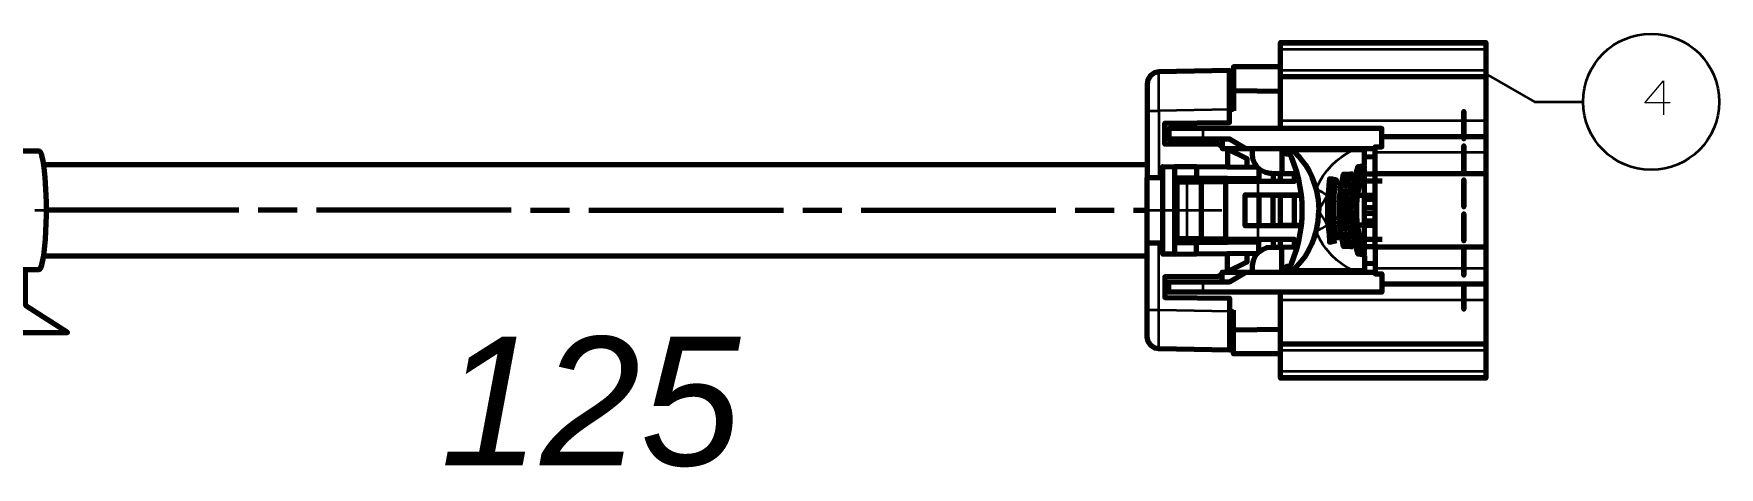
# Model space of a CAD drawing. Header units: millimetres. Extents: x 0 to 174, y 0 to 33.
# Drawn here: x 64.563 to 67.974, y 8.398 to 9.276 of the extents above; entities that cross this region are included whole.
import ezdxf

# ---------------------------------------------------------------- set-up
doc = ezdxf.new("R2010")
doc.units = ezdxf.units.MM
doc.layers.add('PDF2_문자', color=7, linetype='Continuous')
doc.layers.add('PDF2_형상', color=7, linetype='Continuous', true_color=0x405f80)
doc.styles.add('PDF LucidaHandwriting Italic', font='ariali.ttf')

msp = doc.modelspace()

# ---------------------------------------------------------------- linework, layer by layer
at = {"layer": 'PDF2_형상', "lineweight": 70}
for points in [[(67.0858, 9.0838), (67.0858, 9.0997), (67.0858, 9.1885), (67.0858, 9.2012), (67.0858, 9.2443), (67.0858, 9.2542), (67.0858, 9.2583), (67.5011, 9.2583), (67.5011, 9.2542), (67.5011, 9.2443), (67.5011, 9.2012), (67.5011, 9.1885), (67.5011, 9.0997), (67.5011, 9.0681), (67.5011, 9.0358), (67.5011, 8.9932)], [(66.9675, 9.0479), (66.9589, 9.0522), (66.8515, 9.0526), (66.8515, 9.0949), (66.9825, 9.096), (66.9825, 9.1225), (66.9825, 9.2012), (66.8397, 9.1987), (66.8303, 9.1967), (66.8225, 9.191), (66.8175, 9.1828), (66.8161, 9.1747), (66.8161, 9.12), (66.8161, 8.9849)], [(67.0858, 9.2088), (66.9904, 9.2088), (66.9904, 9.1601), (66.9904, 9.1201)], [(67.5011, 9.1885), (67.0858, 9.1885)], [(66.9825, 9.1744), (66.9904, 9.1746)], [(67.0858, 9.1589), (67.0383, 9.1594), (66.9904, 9.1601)], [(67.5011, 8.8436), (67.2775, 8.8436), (67.2775, 8.9932), (67.2775, 9.0358), (67.2775, 9.0472), (67.2904, 9.0472), (67.2904, 9.0838), (66.9283, 9.0838), (66.8594, 9.0838), (66.8594, 9.0631), (66.9283, 9.0631), (66.9822, 9.0631), (67.0157, 9.0435)], [(66.9675, 9.0631), (66.9675, 9.0435), (67.0157, 9.0435), (67.2775, 9.0435)], [(66.9785, 9.0424), (66.9764, 9.0435)], [(67.0179, 9.0056), (67.0179, 9.0225), (66.9785, 9.0424), (66.9785, 9.0058)], [(67.1196, 8.9925), (67.0882, 8.9926), (67.0679, 8.9928), (67.065, 8.9928), (67.0554, 8.9949), (67.0467, 8.999), (67.0392, 9.0054), (67.0335, 9.0133), (67.03, 9.0224), (67.0287, 9.0321), (67.0287, 9.0435)], [(67.0882, 9.0435), (67.0882, 8.9926)], [(67.1054, 9.0317), (67.0976, 9.0319), (67.0976, 9.0435)], [(67.2558, 9.0103), (67.2558, 9.041), (67.2331, 9.041), (67.1097, 9.041), (67.101, 9.041), (67.0997, 9.0435)], [(67.1097, 9.041), (67.1243, 9.0263), (67.1363, 9.0104), (67.1439, 8.9975), (67.1493, 8.9863), (67.1561, 8.9676), (67.1579, 8.9611), (67.1619, 8.9401), (67.1631, 8.9185)], [(67.2904, 9.0681), (67.5011, 9.0681)], [(64.3986, 8.7988), (64.5733, 8.7988), (64.574, 8.7989), (64.5747, 8.7992), (64.5761, 8.8007), (64.5793, 8.8083), (64.5831, 8.8265), (64.5867, 8.86), (64.5885, 8.9082), (64.5885, 8.9353), (64.5875, 8.9614), (64.586, 8.9847), (64.5839, 9.0049), (64.5817, 9.0189), (64.579, 9.0293), (64.5769, 9.0346), (64.5751, 9.0372), (64.5733, 9.0381), (64.3986, 9.0381)], [(66.8161, 9.0106), (64.5831, 9.0106)], [(66.8712, 8.83), (66.8476, 8.8299), (66.8476, 9.0069), (66.8712, 9.0068), (66.8712, 8.83), (66.9156, 8.8304), (67.0392, 8.8315)], [(67.0392, 9.0053), (66.9156, 9.0064), (66.8712, 9.0068)], [(66.9156, 9.0064), (66.9156, 8.984)], [(67.2775, 9.0258), (67.2558, 9.0267)], [(66.8476, 8.8522), (66.8397, 8.8522), (66.8161, 8.8519), (66.8161, 8.9849), (66.8397, 8.9846), (66.8476, 8.9846)], [(66.8712, 8.9843), (66.9156, 8.984), (67.0415, 8.9829), (67.0415, 8.9765)], [(66.8712, 8.9758), (66.8761, 8.9758), (66.8761, 8.861), (66.8712, 8.861)], [(66.8761, 8.9758), (66.8958, 8.976), (66.9254, 8.9761)], [(67.1133, 8.9925), (67.1133, 8.9769), (67.0401, 8.9765), (66.9746, 8.9762), (66.9254, 8.9761), (66.9254, 8.8608), (66.9746, 8.8606), (67.0401, 8.8603), (67.1133, 8.86), (67.1133, 8.8443)], [(66.9746, 8.9762), (66.9746, 8.8606)], [(67.0415, 9.0031), (67.0415, 8.9829)], [(67.0711, 8.9926), (67.0711, 8.9767)], [(67.2775, 8.9932), (67.5011, 8.9932), (67.5011, 8.8436), (67.5011, 8.8011), (67.5011, 8.7687), (67.5011, 8.7371), (67.5011, 8.6483), (67.5011, 8.6356), (67.5011, 8.5925), (67.5011, 8.5828), (67.5011, 8.5785), (67.0858, 8.5785), (67.0858, 8.5828), (67.0858, 8.5925), (67.0858, 8.6356), (67.0858, 8.6483), (67.0858, 8.7371), (67.0858, 8.7531)], [(67.0858, 8.9768), (67.0858, 8.9926)], [(67.2318, 8.9915), (67.2267, 8.9915)], [(67.2558, 8.836), (67.2558, 9.0008)], [(67.2775, 8.9918), (67.2558, 8.9919)], [(67.2915, 8.9776), (67.2563, 8.9775)], [(67.0415, 8.8875), (67.0401, 8.8875), (67.014, 8.8874), (67.014, 8.9496), (67.0401, 8.9494), (67.014, 8.9496)], [(67.0711, 8.9493), (67.0882, 8.9492), (67.1281, 8.949), (67.0842, 8.9493), (67.0401, 8.9494), (67.0415, 8.9494), (67.0415, 8.8875), (67.0711, 8.8875), (67.0711, 8.9493), (67.0415, 8.9494)], [(67.0858, 8.8876), (67.0858, 8.9492)], [(67.1133, 8.949), (67.1133, 8.8878)], [(67.2558, 8.9485), (67.2775, 8.9483), (67.2597, 8.9485), (67.2419, 8.9486)], [(67.2775, 8.9401), (67.2558, 8.9401)], [(67.2558, 8.8265), (67.2558, 8.7958), (67.2331, 8.7958), (67.1097, 8.7958), (67.1117, 8.7975), (67.1244, 8.8107), (67.1347, 8.824), (67.1439, 8.8394), (67.1493, 8.8507), (67.154, 8.8628), (67.1579, 8.8757), (67.1619, 8.8968), (67.1631, 8.9185), (67.165, 8.9185)], [(67.2558, 8.9243), (67.2775, 8.9243)], [(67.2558, 8.9125), (67.2775, 8.9125)], [(67.0711, 8.8875), (67.0882, 8.8876), (67.1281, 8.8878), (67.0842, 8.8876), (67.0401, 8.8874), (67.014, 8.8874)], [(67.2558, 8.8883), (67.2775, 8.8885), (67.2597, 8.8883), (67.2419, 8.8883)], [(67.2775, 8.8968), (67.2558, 8.8968)], [(66.9675, 8.789), (66.9589, 8.7846), (66.8515, 8.7842), (66.8515, 8.7419), (66.9825, 8.7408), (66.9825, 8.7143), (66.9825, 8.6357), (66.8397, 8.6381), (66.8317, 8.6396), (66.8236, 8.6447), (66.8181, 8.6526), (66.8161, 8.6621), (66.8161, 8.7168), (66.8161, 8.8519)], [(67.2775, 8.8436), (67.2775, 8.8011), (67.2775, 8.7897), (67.2904, 8.7897), (67.2904, 8.7531), (66.9283, 8.7531), (66.8594, 8.7531), (66.8594, 8.7738), (66.9283, 8.7738), (66.9822, 8.7738), (67.0157, 8.7935)], [(67.0415, 8.8603), (67.0415, 8.854), (66.9156, 8.8529), (66.8712, 8.8525)], [(66.9254, 8.8608), (66.8958, 8.8608), (66.8761, 8.861)], [(66.9156, 8.8304), (66.9156, 8.8529)], [(67.0287, 8.7935), (67.0287, 8.8047), (67.0289, 8.8076), (67.0307, 8.8172), (67.035, 8.8261), (67.0413, 8.8336), (67.0492, 8.8393), (67.0582, 8.8429), (67.0679, 8.8442), (67.0882, 8.8442), (67.1196, 8.8443)], [(67.0415, 8.8338), (67.0415, 8.854)], [(67.0711, 8.8601), (67.0711, 8.8442)], [(67.0858, 8.8442), (67.0858, 8.86)], [(67.0882, 8.7935), (67.0882, 8.8442)], [(67.2267, 8.8453), (67.2318, 8.8453)], [(67.2558, 8.845), (67.2775, 8.845)], [(67.2915, 8.8592), (67.2563, 8.8593)], [(64.5831, 8.8262), (66.8161, 8.8262)], [(66.9764, 8.7935), (66.9785, 8.7946), (67.0179, 8.8144), (67.0179, 8.8312)], [(66.9785, 8.7946), (66.9785, 8.831)], [(67.1054, 8.8051), (67.0976, 8.8049), (67.0976, 8.7935)], [(67.2775, 8.811), (67.2558, 8.8103)], [(64.2488, 8.7236), (64.166, 8.671), (64.3396, 8.671), (64.4576, 8.671), (64.6313, 8.671), (64.5485, 8.7236), (64.5463, 8.7278), (64.5463, 8.7329), (64.5463, 8.7961), (64.5458, 8.7988)], [(66.9675, 8.7738), (66.9675, 8.7935), (67.0157, 8.7935), (67.2775, 8.7935)], [(67.0997, 8.7935), (67.101, 8.7958), (67.1097, 8.7958)], [(67.5011, 8.7687), (67.2904, 8.7687)], [(67.0858, 8.6281), (66.9904, 8.6281), (66.9904, 8.6767), (66.9904, 8.7167)], [(66.9904, 8.6767), (67.0383, 8.6774), (67.0858, 8.6779)], [(66.9904, 8.6624), (66.9825, 8.6624)], [(67.0858, 8.6483), (67.5011, 8.6483)]]:
    msp.add_lwpolyline(points, dxfattribs=at)
at = {"layer": 'PDF2_형상', "lineweight": 35}
for points in [[(67.5011, 9.2542), (67.0858, 9.2542)], [(67.0858, 9.2443), (67.5011, 9.2443)], [(66.9825, 9.1225), (66.8397, 9.12), (66.8397, 9.1249), (66.8396, 9.179), (66.8396, 9.1944), (66.8397, 9.1981), (66.8397, 9.1986), (66.8397, 9.1987)], [(67.5011, 9.2012), (67.0858, 9.2012)], [(66.8161, 9.12), (66.8397, 9.12), (66.8397, 8.9846)], [(66.9904, 9.1201), (66.9825, 9.1201)], [(66.9283, 9.0838), (66.9283, 9.0631)], [(67.5011, 9.0997), (67.0858, 9.0997)], [(67.1824, 8.9512), (67.1804, 8.9481), (67.1699, 8.9549), (67.1579, 8.9611), (67.1642, 8.975), (67.1715, 8.9878), (67.1803, 8.9993), (67.1897, 9.0097), (67.1999, 9.019), (67.2104, 9.0272), (67.2272, 9.0379), (67.2331, 9.041)], [(67.5011, 9.0358), (67.2775, 9.0358)], [(66.8958, 8.976), (66.8958, 8.8608)], [(67.0401, 8.9765), (67.0401, 8.9494)], [(67.211, 8.9799), (67.1974, 8.9692)], [(67.2394, 8.9949), (67.2318, 8.9915)], [(67.2558, 9.0008), (67.2542, 9.0003)], [(67.1804, 8.9481), (67.1693, 8.9296), (67.1651, 8.9233), (67.1642, 8.9215), (67.1644, 8.9193), (67.165, 8.9185), (67.1642, 8.9171), (67.1646, 8.9144), (67.1669, 8.9108), (67.1761, 8.8964), (67.1804, 8.8889)], [(67.0401, 8.8874), (67.0401, 8.8603)], [(67.2331, 8.7958), (67.2215, 8.8022), (67.2104, 8.8096), (67.1999, 8.8178), (67.1897, 8.8271), (67.1779, 8.8403), (67.1715, 8.8492), (67.1642, 8.8618), (67.1579, 8.8757), (67.1699, 8.8821), (67.1804, 8.8889), (67.1824, 8.8856)], [(66.8161, 8.7168), (66.8397, 8.7168), (66.8397, 8.8522)], [(67.1974, 8.8676), (67.211, 8.8569)], [(67.2318, 8.8453), (67.2394, 8.8419)], [(67.2542, 8.8365), (67.2558, 8.836)], [(67.2775, 8.8011), (67.5011, 8.8011)], [(66.9283, 8.7738), (66.9283, 8.7531)], [(67.0858, 8.7371), (67.5011, 8.7371)], [(66.8397, 8.6381), (66.8396, 8.6442), (66.8396, 8.6611), (66.8397, 8.7168), (66.9825, 8.7143)], [(66.9825, 8.7167), (66.9904, 8.7167)], [(67.0858, 8.6356), (67.5011, 8.6356)], [(67.5011, 8.5925), (67.0858, 8.5925)], [(67.0858, 8.5828), (67.5011, 8.5828)]]:
    msp.add_lwpolyline(points, dxfattribs=at)
at = {"layer": 'PDF2_형상', "color": 18, "lineweight": 35, "true_color": 0x260000}
for points in [[(67.5011, 9.1949), (67.5996, 9.1381), (67.6981, 9.1381)], [(64.5647, 8.9185), (64.7311, 8.9185)], [(64.9775, 8.9185), (64.5837, 8.9185)], [(65.0956, 8.9185), (65.0168, 8.9185)], [(65.5286, 8.9185), (65.135, 8.9185)], [(65.5681, 8.9185), (65.6468, 8.9185)], [(65.6861, 8.9185), (66.0799, 8.9185)], [(66.1192, 8.9185), (66.1979, 8.9185)], [(66.2374, 8.9185), (66.631, 8.9185)], [(66.6704, 8.9185), (66.7492, 8.9185)], [(66.7885, 8.9185), (66.9669, 8.9185)]]:
    msp.add_lwpolyline(points, dxfattribs=at)
at = {"layer": 'PDF2_형상', "color": 18, "lineweight": 13, "true_color": 0x260000}
msp.add_lwpolyline([(67.8739, 9.1362), (67.8228, 9.1362), (67.8606, 9.1808), (67.8606, 9.1474), (67.8606, 9.1118)], dxfattribs=at)
at = {"layer": 'PDF2_형상', "color": 60, "lineweight": 70, "true_color": 0xbfff00}
for points in [[(67.4569, 9.1182), (67.4569, 9.0631)], [(67.4569, 9.0631), (67.4569, 9.1182)], [(67.4569, 9.0493), (67.4569, 8.9942)], [(67.4569, 8.9942), (67.4569, 9.0493)], [(67.4569, 8.9804), (67.4569, 8.9253)], [(67.4569, 8.9253), (67.4569, 8.9804)], [(67.4569, 8.8564), (67.4569, 8.9115)], [(67.4569, 8.9115), (67.4569, 8.8564)], [(67.4569, 8.8426), (67.4569, 8.7875)], [(67.4569, 8.7875), (67.4569, 8.8426)], [(67.4569, 8.7738), (67.4569, 8.7186)], [(67.4569, 8.7738), (67.4569, 8.7186)]]:
    msp.add_lwpolyline(points, close=True, dxfattribs=at)
at = {"layer": 'PDF2_형상', "lineweight": 70}
for points in [[(67.2468, 8.8297), (67.2558, 8.8297), (67.2558, 8.8318, -0.181902), (67.2558, 9.005), (67.2558, 9.0071), (67.2468, 9.0071), (67.2436, 8.9978), (67.2407, 8.9883), (67.2382, 8.9789), (67.2361, 8.9693), (67.2343, 8.9596), (67.2329, 8.9499), (67.2319, 8.94), (67.2312, 8.9303), (67.231, 8.9204), (67.2311, 8.9106), (67.2315, 8.9007), (67.2325, 8.891), (67.2338, 8.8811), (67.2353, 8.8714), (67.2374, 8.8618), (67.2397, 8.8522), (67.2425, 8.8428), (67.2456, 8.8335), (67.2468, 8.8297), (67.2426, 8.8297), (67.2394, 8.8419, -0.152676), (67.2394, 8.9949), (67.2426, 9.0071), (67.2468, 9.0071)], [(67.2171, 8.8453), (67.2132, 8.8453), (67.211, 8.8569, -0.110913), (67.211, 8.9799), (67.2132, 8.9915), (67.2171, 8.9915)]]:
    msp.add_lwpolyline(points, format="xyb", dxfattribs=at)
for points in [[(67.1993, 8.8575), (67.1983, 8.8621), (67.1967, 8.8718), (67.1953, 8.8815), (67.1942, 8.8912), (67.1935, 8.9011), (67.1931, 8.911), (67.1929, 8.9208), (67.1932, 8.9307), (67.1938, 8.9404), (67.1946, 8.9503), (67.1958, 8.96), (67.1975, 8.9697), (67.1993, 8.9794), (67.1903, 8.9813), (67.1846, 8.9825), (67.1844, 8.9768), (67.1824, 8.9512), (67.1814, 8.9415), (67.1808, 8.9317), (67.1806, 8.9218), (67.1807, 8.9119), (67.181, 8.9021), (67.1817, 8.8924), (67.1824, 8.8856), (67.1839, 8.8699), (67.1846, 8.8543), (67.1903, 8.8556)], [(67.2171, 8.8453), (67.2171, 8.8457), (67.2146, 8.8553), (67.2125, 8.8649), (67.2108, 8.8746), (67.2094, 8.8843), (67.2085, 8.894), (67.2078, 8.9039), (67.2074, 8.9137), (67.2074, 8.9236), (67.2078, 8.9333), (67.2085, 8.9432), (67.2094, 8.9529), (67.211, 8.9628), (67.2126, 8.9724), (67.2147, 8.9821), (67.2171, 8.9915), (67.2267, 8.9915), (67.2242, 8.9821), (67.2219, 8.9725), (67.2201, 8.9628), (67.2188, 8.9531), (67.2176, 8.9432), (67.2169, 8.9335), (67.2165, 8.9236), (67.2165, 8.9137), (67.2169, 8.9039), (67.2176, 8.8942), (67.2188, 8.8843), (67.2201, 8.8746), (67.2219, 8.8649), (67.224, 8.8553), (67.2265, 8.8458), (67.2267, 8.8453)], [(66.8761, 8.9501), (66.8712, 8.9501)], [(66.8712, 8.8867), (66.8761, 8.8867)]]:
    msp.add_lwpolyline(points, close=True, dxfattribs=at)
at = {"layer": 'PDF2_형상', "color": 3, "lineweight": 70}
for points in [[(64.9775, 8.9185), (64.5837, 8.9185)], [(65.0956, 8.9185), (65.0168, 8.9185)], [(65.5286, 8.9185), (65.1349, 8.9185)], [(65.5681, 8.9185), (65.6467, 8.9185)], [(65.6861, 8.9185), (66.0799, 8.9185)], [(66.1192, 8.9185), (66.1979, 8.9185)], [(66.2372, 8.9185), (66.631, 8.9185)], [(66.6704, 8.9185), (66.7492, 8.9185)], [(66.7885, 8.9185), (66.8161, 8.9185)]]:
    msp.add_lwpolyline(points, dxfattribs=at)
at = {"layer": 'PDF2_형상', "color": 18, "lineweight": 35, "true_color": 0x260000}
msp.add_circle((67.8358, 9.1381), 0.1378, dxfattribs=at)
at = {"layer": 'PDF2_형상', "lineweight": 70}
for centre, radius, start, end in [((66.8541, 8.9184), 0.2756, 333.5959, 26.4041), ((67.488, 8.9184), 0.3042, 168.0781, 191.9219)]:
    msp.add_arc(centre, radius, start, end, dxfattribs=at)

# ---------------------------------------------------------------- texts
at = {"layer": 'PDF2_문자', "insert": (65.3856, 8.5305), "char_height": 0.2605, "attachment_point": 4, "style": 'PDF LucidaHandwriting Italic'}
msp.add_mtext('125', dxfattribs=at)

doc.saveas('drawing.dxf')
